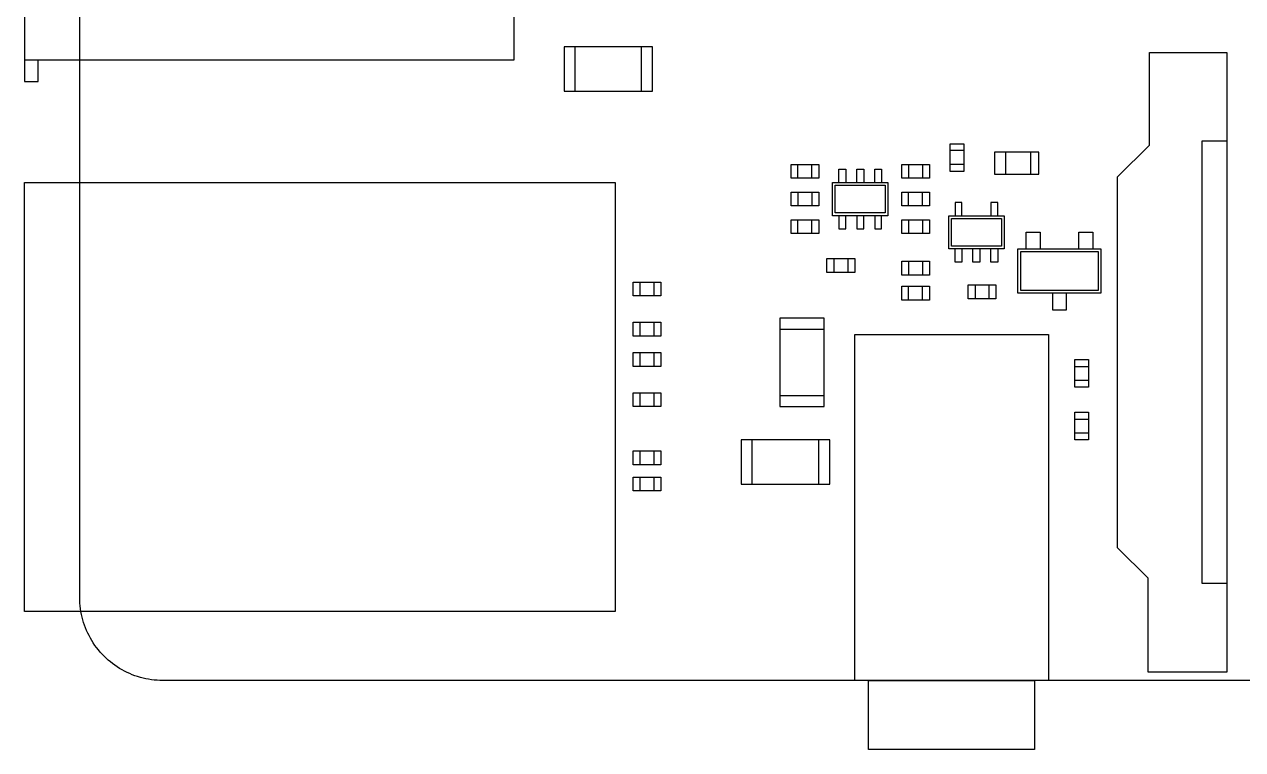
# Model space of a CAD drawing. Header units: millimetres. Extents: x -87 to 0, y -2.5 to 56.
# Drawn here: x -87 to -42.98, y -2.5 to 23.71 of the extents above; entities that cross this region are included whole.
import ezdxf

# ---------------------------------------------------------------- set-up
doc = ezdxf.new("R2010")
doc.units = ezdxf.units.MM
doc.header["$MEASUREMENT"] = 0
doc.layers.add('BOARD_OUTLINE', color=254, linetype='Continuous', true_color=0xd6d6d6)
doc.layers.add('PARTS_TOP', color=111, linetype='Continuous', true_color=0x7fffbf)

msp = doc.modelspace()

# ---------------------------------------------------------------- linework, layer by layer
at = {"layer": 'BOARD_OUTLINE'}
for points in [[(-85, 3), (-85, 53)], [(-82, 0), (-82.102, 0.002), (-82.205, 0.007), (-82.307, 0.016), (-82.409, 0.028), (-82.51, 0.044), (-82.61, 0.063), (-82.71, 0.085), (-82.809, 0.111), (-82.908, 0.141), (-83.005, 0.173), (-83.101, 0.209), (-83.195, 0.248), (-83.288, 0.291), (-83.38, 0.336), (-83.47, 0.385), (-83.559, 0.437), (-83.645, 0.491), (-83.73, 0.549), (-83.813, 0.61), (-83.893, 0.673), (-83.972, 0.739), (-84.048, 0.807), (-84.121, 0.879), (-84.193, 0.952), (-84.261, 1.028), (-84.327, 1.107), (-84.39, 1.187), (-84.451, 1.27), (-84.509, 1.355), (-84.563, 1.441), (-84.615, 1.53), (-84.664, 1.62), (-84.709, 1.712), (-84.752, 1.805), (-84.791, 1.899), (-84.827, 1.995), (-84.859, 2.092), (-84.889, 2.191), (-84.915, 2.29), (-84.937, 2.39), (-84.956, 2.49), (-84.972, 2.591), (-84.984, 2.693), (-84.993, 2.795), (-84.998, 2.898), (-85, 3)], [(-3, 0), (-82, 0)]]:
    msp.add_lwpolyline(points, dxfattribs=at)
at = {"layer": 'PARTS_TOP'}
for points in [[(-87, 22.43), (-69.3, 22.43), (-69.3, 35.57), (-87, 35.57), (-87, 21.65), (-86.5, 21.65), (-86.5, 22.43)], [(-67.5, 21.3), (-64.3, 21.3), (-64.3, 22.9), (-67.5, 22.9), (-67.5, 21.3)], [(-67.1, 21.3), (-67.1, 22.9)], [(-64.7, 21.3), (-64.7, 22.9)], [(-43.55, 0.3), (-46.4, 0.3), (-46.4, 3.7), (-47.5, 4.8), (-47.5, 18.2), (-46.35, 19.35), (-46.35, 22.7), (-43.55, 22.7), (-43.55, 0.3)], [(-53.05, 18.4), (-53.55, 18.4), (-53.55, 19.4), (-53.05, 19.4), (-53.05, 18.4)], [(-43.55, 3.5), (-44.45, 3.5), (-44.45, 19.5), (-43.55, 19.5)], [(-53.05, 19.15), (-53.55, 19.15)], [(-51.95, 18.3), (-50.35, 18.3), (-50.35, 19.1), (-51.95, 19.1), (-51.95, 18.3)], [(-51.55, 19.1), (-51.55, 18.3)], [(-50.65, 19.1), (-50.65, 18.3)], [(-59.3, 18.15), (-59.3, 18.65), (-58.3, 18.65), (-58.3, 18.15), (-59.3, 18.15)], [(-59.05, 18.15), (-59.05, 18.65)], [(-58.55, 18.15), (-58.55, 18.65)], [(-54.3, 18.65), (-54.3, 18.15), (-55.3, 18.15), (-55.3, 18.65), (-54.3, 18.65)], [(-55.05, 18.65), (-55.05, 18.15)], [(-54.55, 18.65), (-54.55, 18.15)], [(-53.05, 18.65), (-53.55, 18.65)], [(-57.575, 18), (-57.575, 18.475), (-57.325, 18.475), (-57.325, 18)], [(-56.925, 18), (-56.925, 18.475), (-56.675, 18.475), (-56.675, 18)], [(-56.275, 18), (-56.275, 18.475), (-56.025, 18.475), (-56.025, 18)], [(-87, 2.495), (-87, 18.005), (-65.65, 18.005), (-65.65, 2.495), (-87, 2.495)], [(-59.3, 17.15), (-59.3, 17.65), (-58.3, 17.65), (-58.3, 17.15), (-59.3, 17.15)], [(-59.05, 17.65), (-59.05, 17.15)], [(-58.55, 17.65), (-58.55, 17.15)], [(-57.8, 18), (-55.8, 18), (-55.8, 16.8), (-57.8, 16.8), (-57.8, 18)], [(-57.7, 17.9), (-55.9, 17.9), (-55.9, 16.9), (-57.7, 16.9), (-57.7, 17.9)], [(-54.3, 17.65), (-54.3, 17.15), (-55.3, 17.15), (-55.3, 17.65), (-54.3, 17.65)], [(-55.05, 17.15), (-55.05, 17.65)], [(-54.55, 17.15), (-54.55, 17.65)], [(-53.125, 16.8), (-53.125, 17.275), (-53.375, 17.275)], [(-53.375, 17.275), (-53.375, 16.8)], [(-52.075, 17.275), (-52.075, 16.8)], [(-51.825, 16.8), (-51.825, 17.275), (-52.075, 17.275)], [(-57.575, 16.8), (-57.575, 16.325), (-57.325, 16.325)], [(-57.325, 16.325), (-57.325, 16.8)], [(-56.925, 16.8), (-56.925, 16.325), (-56.675, 16.325)], [(-56.675, 16.325), (-56.675, 16.8)], [(-56.275, 16.8), (-56.275, 16.325), (-56.025, 16.325)], [(-56.025, 16.325), (-56.025, 16.8)], [(-51.6, 15.6), (-53.6, 15.6), (-53.6, 16.8), (-51.6, 16.8), (-51.6, 15.6)], [(-58.3, 16.65), (-58.3, 16.15), (-59.3, 16.15), (-59.3, 16.65), (-58.3, 16.65)], [(-59.05, 16.15), (-59.05, 16.65)], [(-58.55, 16.15), (-58.55, 16.65)], [(-55.3, 16.15), (-55.3, 16.65), (-54.3, 16.65), (-54.3, 16.15), (-55.3, 16.15)], [(-55.05, 16.65), (-55.05, 16.15)], [(-54.55, 16.65), (-54.55, 16.15)], [(-51.7, 15.7), (-53.5, 15.7), (-53.5, 16.7), (-51.7, 16.7), (-51.7, 15.7)], [(-50.8, 15.6), (-50.8, 16.2), (-50.3, 16.2), (-50.3, 15.6)], [(-48.9, 15.6), (-48.9, 16.2), (-48.4, 16.2), (-48.4, 15.6)], [(-53.125, 15.6), (-53.125, 15.125), (-53.375, 15.125), (-53.375, 15.6)], [(-52.475, 15.6), (-52.475, 15.125), (-52.725, 15.125), (-52.725, 15.6)], [(-51.825, 15.6), (-51.825, 15.125), (-52.075, 15.125), (-52.075, 15.6)], [(-51.1, 15.6), (-48.1, 15.6), (-48.1, 14), (-51.1, 14), (-51.1, 15.6)], [(-51, 15.5), (-48.2, 15.5), (-48.2, 14.1), (-51, 14.1), (-51, 15.5)], [(-57, 15.25), (-57, 14.75), (-58, 14.75), (-58, 15.25), (-57, 15.25)], [(-57.75, 15.25), (-57.75, 14.75)], [(-57.25, 15.25), (-57.25, 14.75)], [(-55.3, 14.65), (-55.3, 15.15), (-54.3, 15.15), (-54.3, 14.65), (-55.3, 14.65)], [(-55.05, 15.15), (-55.05, 14.65)], [(-54.55, 15.15), (-54.55, 14.65)], [(-65, 13.9), (-65, 14.4), (-64, 14.4), (-64, 13.9), (-65, 13.9)], [(-64.75, 13.9), (-64.75, 14.4)], [(-64.25, 13.9), (-64.25, 14.4)], [(-54.3, 14.25), (-54.3, 13.75), (-55.3, 13.75), (-55.3, 14.25), (-54.3, 14.25)], [(-55.05, 13.75), (-55.05, 14.25)], [(-54.55, 13.75), (-54.55, 14.25)], [(-51.9, 14.3), (-51.9, 13.8), (-52.9, 13.8), (-52.9, 14.3), (-51.9, 14.3)], [(-52.65, 14.3), (-52.65, 13.8)], [(-52.15, 14.3), (-52.15, 13.8)], [(-49.85, 14), (-49.85, 13.4), (-49.35, 13.4), (-49.35, 14)], [(-65, 12.45), (-65, 12.95), (-64, 12.95), (-64, 12.45), (-65, 12.45)], [(-64.75, 12.45), (-64.75, 12.95)], [(-64.25, 12.45), (-64.25, 12.95)], [(-59.7, 13.1), (-59.7, 9.9), (-58.1, 9.9), (-58.1, 13.1), (-59.7, 13.1)], [(-59.7, 12.7), (-58.1, 12.7)], [(-50, 0), (-57, 0), (-57, 12.5), (-50, 12.5), (-50, 0)], [(-65, 11.35), (-65, 11.85), (-64, 11.85), (-64, 11.35), (-65, 11.35)], [(-64.75, 11.35), (-64.75, 11.85)], [(-64.25, 11.35), (-64.25, 11.85)], [(-49.05, 11.6), (-48.55, 11.6), (-48.55, 10.6), (-49.05, 10.6), (-49.05, 11.6)], [(-49.05, 11.35), (-48.55, 11.35)], [(-49.05, 10.85), (-48.55, 10.85)], [(-65, 9.9), (-65, 10.4), (-64, 10.4), (-64, 9.9), (-65, 9.9)], [(-64.75, 9.9), (-64.75, 10.4)], [(-64.25, 9.9), (-64.25, 10.4)], [(-59.7, 10.3), (-58.1, 10.3)], [(-49.05, 9.7), (-48.55, 9.7), (-48.55, 8.7), (-49.05, 8.7), (-49.05, 9.7)], [(-49.05, 9.45), (-48.55, 9.45)], [(-49.05, 8.95), (-48.55, 8.95)], [(-61.1, 7.1), (-57.9, 7.1), (-57.9, 8.7), (-61.1, 8.7), (-61.1, 7.1)], [(-60.7, 7.1), (-60.7, 8.7)], [(-58.3, 7.1), (-58.3, 8.7)], [(-64, 8.3), (-64, 7.8), (-65, 7.8), (-65, 8.3), (-64, 8.3)], [(-64.75, 7.8), (-64.75, 8.3)], [(-64.25, 7.8), (-64.25, 8.3)], [(-65, 6.85), (-65, 7.35), (-64, 7.35), (-64, 6.85), (-65, 6.85)], [(-64.75, 6.85), (-64.75, 7.35)], [(-64.25, 6.85), (-64.25, 7.35)], [(-50.5, -2.5), (-56.5, -2.5), (-56.5, 0), (-50.5, 0), (-50.5, -2.5)]]:
    msp.add_lwpolyline(points, dxfattribs=at)

doc.saveas('drawing.dxf')
